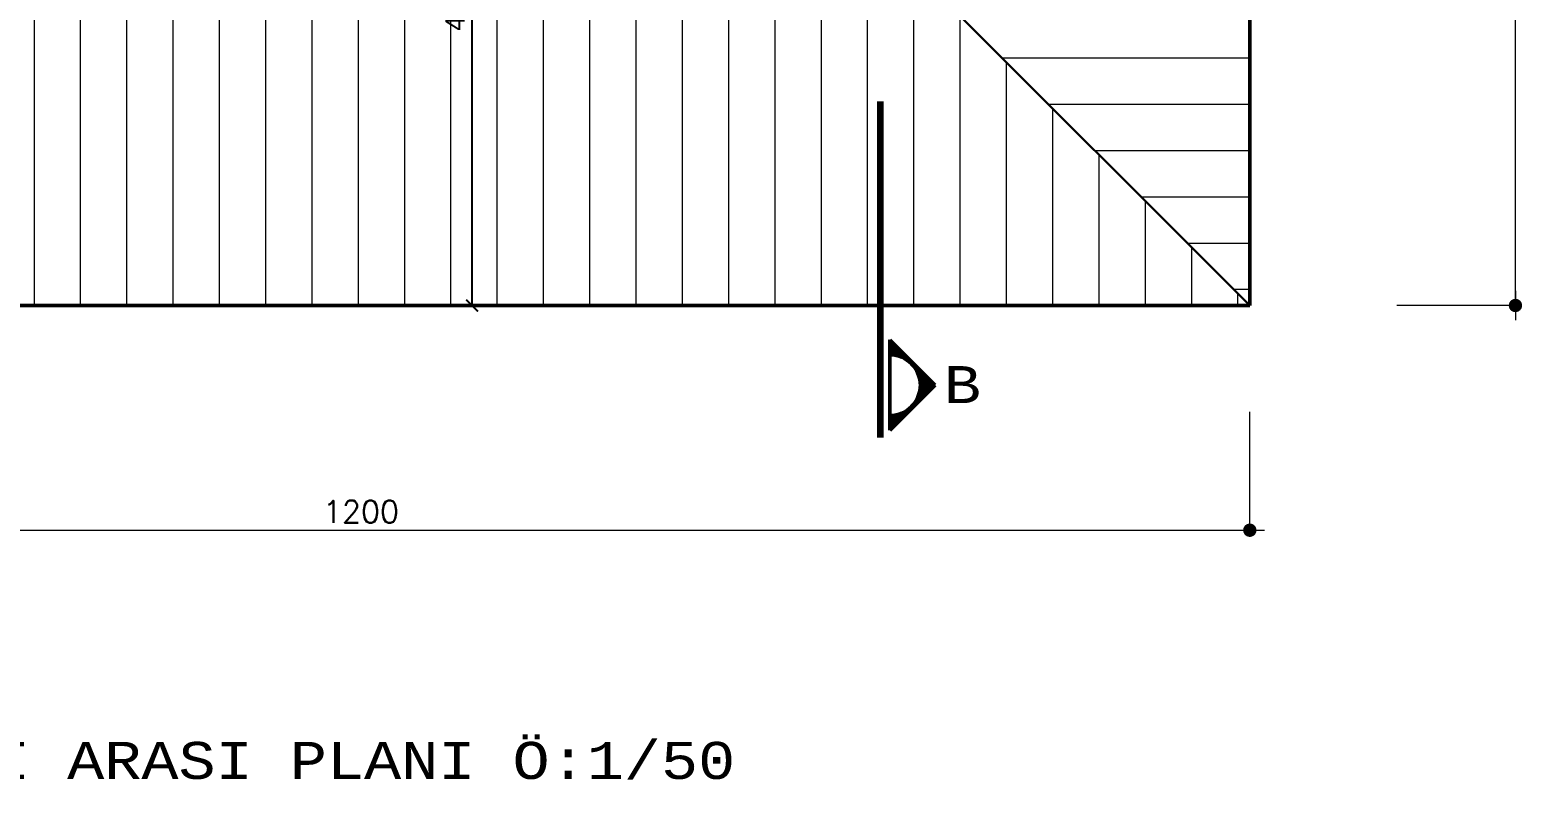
# Model space of a CAD drawing. Header units: millimetres. Extents: x 35860 to 71103, y -11298 to -8385.
# Drawn here: x 53122 to 54129, y -11151 to -10637 of the extents above; entities that cross this region are included whole.
import ezdxf

# ---------------------------------------------------------------- set-up
doc = ezdxf.new("R2010")
doc.units = ezdxf.units.MM
doc.header["$MEASUREMENT"] = 0
doc.layers.get('0').update_dxf_attribs({"lineweight": 15})
doc.layers.get('Defpoints').update_dxf_attribs({"lineweight": 20})
for name, color, linetype, lineweight in [('03_Yazı', 1, 'Continuous', 30), ('05', 4, 'Continuous', 50), ('Aks&Tefriş', 5, 'Continuous', 20)]:
    doc.layers.add(name, color=color, linetype=linetype, lineweight=lineweight)
doc.styles.add('0', font='txt.shx')
doc.styles.add('C', font='')
doc.styles.get('C').set_extended_font_data('Courier New Tur')
doc.dimstyles.new('_VI80I', dxfattribs={"dimtxt": 15, "dimasz": 1, "dimexe": 0, "dimexo": 100, "dimgap": 5, "dimtad": 1, "dimdec": 0, "dimlfac": -1, "dimzin": 12, "dimdsep": 46, "dimtxsty": '0', "dimblk1": 'DOT80_2', "dimblk2": 'DOT80_1', "dimsah": 1, "dimcen": 2.5, "dimse1": 1, "dimse2": 1, "dimclrd": 256, "dimclrt": 1, "dimadec": 8, "dimazin": 0, "dimtfac": 1, "dimtdec": 0, "dimtmove": 0, "dimatfit": 0, "dimldrblk": 'DOT', "dimfxl": 1, "dimtolj": 1, "dimtzin": 0, "dimlwd": -1, "dimarcsym": 0})
doc.dimstyles.new('STANDART', dxfattribs={"dimtxt": 13, "dimasz": 8, "dimexe": 1.25, "dimexo": 0.625, "dimgap": 5, "dimtad": 1, "dimdec": 0, "dimrnd": 5, "dimzin": 1, "dimdsep": 46, "dimtxsty": 'Standard', "dimblk1": 'ARCHTICK', "dimblk2": 'ARCHTICK', "dimsah": 1, "dimcen": 2.5, "dimclrd": 256, "dimclre": 256, "dimclrt": 1, "dimadec": 0, "dimazin": 0, "dimtfac": 1, "dimtdec": 0, "dimtofl": 0, "dimtmove": 1, "dimatfit": 0, "dimldrblk": 'ARCHTICK', "dimfxl": 1, "dimtolj": 1, "dimtzin": 0, "dimarcsym": 0})

# ---------------------------------------------------------------- blocks, each defined once
blk = doc.blocks.new('_ARCHTICK')
at = {"color": 0, "linetype": 'ByBlock', "const_width": 0.15}
blk.add_lwpolyline([(-0.5, -0.5), (0.5, 0.5)], dxfattribs=at)
blk = doc.blocks.new('*D52')
at = {"layer": '05', "lineweight": -2, "transparency": 16777216}
for p, q in [((53544.9, -10423.4), (53419.3, -10423.4)), ((53420.5, -10823.4), (53420.5, -10423.4))]:
    blk.add_line(p, q, dxfattribs=at)
at = {"layer": 'Defpoints', "color": 0, "transparency": 16777216}
for p in [(53420.5, -10423.4), (53545.5, -10423.4), (53945.5, -10823.4)]:
    blk.add_point(p, dxfattribs=at)
at = {"layer": '05', "lineweight": -2, "transparency": 16777216, "xscale": 8, "yscale": 8, "zscale": 8}
for p, rotation in [((53420.5, -10423.4), 90), ((53420.5, -10823.4), 270)]:
    blk.add_blockref('_ARCHTICK', p, dxfattribs=dict(at, rotation=rotation))
at = {"layer": '05', "color": 1, "transparency": 16777216, "insert": (53409, -10623.4), "char_height": 13, "attachment_point": 5, "rotation": 90}
blk.add_mtext('\\A1;400', dxfattribs=at)
blk = doc.blocks.new('DOT')
at = {"color": 0}
blk.add_line((-10, 0), (10, 0), dxfattribs=at)
at = {"color": 0, "const_width": 4.5}
blk.add_lwpolyline([(-2.25, 0, 1), (2.25, 0, 1)], format="xyb", close=True, dxfattribs=at)
blk = doc.blocks.new('DOT80_2')
at = {"color": 0}
blk.add_line((0, 0), (0, -80), dxfattribs=at)
blk.add_blockref('DOT', (0, 0))
blk = doc.blocks.new('DOT80_1')
at = {"color": 0}
blk.add_line((0, 0), (0, 80), dxfattribs=at)
blk.add_blockref('DOT', (0, 0))
blk = doc.blocks.new('*D358')
at = {"layer": 'Aks&Tefriş', "transparency": 16777216}
blk.add_line((52746.5, -10975.1), (53944.5, -10975.1), dxfattribs=at)
at = {"layer": 'Defpoints', "color": 0, "transparency": 16777216}
for p in [(52745.5, -10823.4), (53945.5, -10823.4), (53945.5, -10975.1)]:
    blk.add_point(p, dxfattribs=at)
at = {"layer": 'Aks&Tefriş', "transparency": 16777216, "rotation": 180}
blk.add_blockref('DOT80_2', (52745.5, -10975.1), dxfattribs=at)
at = {"layer": 'Aks&Tefriş', "transparency": 16777216}
blk.add_blockref('DOT80_1', (53945.5, -10975.1), dxfattribs=at)
at = {"layer": 'Aks&Tefriş', "color": 1, "transparency": 16777216, "insert": (53345.5, -10962.6), "char_height": 15, "attachment_point": 5, "style": '0'}
blk.add_mtext('\\A1;1200', dxfattribs=at)

msp = doc.modelspace()

# ---------------------------------------------------------------- hatches: boundary and pattern name
h = msp.add_hatch()
h.set_pattern_fill('LINE', color=256, scale=250, style=0)
h.paths.add_polyline_path([(53945.5, -9181.1), (53545.5, -9559.6), (53545.5, -9858.4), (53600.5, -9858.4), (53600.5, -10138.4), (53545.5, -10138.4), (53545.5, -10423.4), (53945.5, -10823.4)])
h.paths.add_polyline_path([(53603.1, -9939.7), (53627, -9939.7), (53627, -9959.2), (53603.1, -9959.2)], flags=24)
h.paths.add_polyline_path([(53752.5, -9939.7), (53793.6, -9939.7), (53793.6, -9959.2), (53752.5, -9959.2)], flags=24)
h.paths.add_polyline_path([(53544.4, -10326.4), (53568.2, -10326.4), (53568.2, -10345.9), (53544.4, -10345.9)], flags=9)
h.paths.add_polyline_path([(53600.7, -9727.4), (53600.7, -9690.6), (53620.2, -9690.6), (53620.2, -9727.4)], flags=24)
h = msp.add_hatch()
h.set_pattern_fill('LINE', color=256, scale=250, angle=90, style=0)
h.paths.add_polyline_path([(53545.5, -10423.4), (53509.9, -10423.4), (53509.9, -10428.4), (53399.9, -10428.4), (53399.9, -10423.4), (53145.5, -10423.4), (52745.5, -10823.4), (53945.5, -10823.4)])
h.paths.add_polyline_path([(53320.5, -10573.4), (53320.5, -10542.9), (53319.9, -10542.9), (53319.9, -10543), (53319.9, -10542.9), (53320.5, -10542.9), (53320.5, -10496.7), (53336.9, -10496.7), (53336.9, -10512.1), (53335.5, -10512.1), (53335.5, -10527.1), (53335.5, -10542.5), (53335.5, -10558), (53335.5, -10573.4)], flags=16)
h.paths.add_polyline_path([(53321, -10565.8, -1), (53334.8, -10565.8, -1)], flags=0)
h.paths.add_polyline_path([(53324.6, -10558.4), (53326.9, -10558.4), (53326.9, -10562.6)], flags=0)
h.paths.add_polyline_path([(53321, -10550.4, -1), (53334.8, -10550.4, -1)], flags=0)
h.paths.add_polyline_path([(53321, -10535, -1), (53334.8, -10535, -1)], flags=0)
h.paths.add_polyline_path([(53321, -10519.5, -1), (53334.8, -10519.5, -1)], flags=0)
h.paths.add_polyline_path([(53334.8, -10504.1, -1), (53321, -10504.1, -1)], flags=0)
h.paths.add_polyline_path([(53399.3, -10641.8), (53399.3, -10605), (53418.8, -10605), (53418.8, -10641.8)], flags=24)
h.paths.add_polyline_path([(53327.1, -10465.6), (53364, -10465.6), (53364, -10485.1), (53327.1, -10485.1)], flags=24)

# ---------------------------------------------------------------- linework, layer by layer
at = {"layer": '03_Yazı'}
msp.add_line((53945.5, -10823.4), (53545.5, -10423.4), dxfattribs=at)
at = {"layer": '05'}
for p, q in [((53945.5, -10823.4), (53945.5, -9181.1)), ((52745.5, -10823.4), (53945.5, -10823.4)), ((53702.6, -10846.9), (53702.6, -10907.5)), ((53732.9, -10877.2), (53702.6, -10846.9)), ((53702.6, -10846.9), (53702.6, -10907.5)), ((53732.9, -10877.2), (53702.6, -10846.9)), ((53702.6, -10846.9), (53702.6, -10907.5)), ((53732.9, -10877.2), (53702.6, -10846.9)), ((53702.6, -10847.3), (53702.8, -10847.1)), ((53702.6, -10847.3), (53702.8, -10847.1)), ((53702.6, -10847.3), (53702.8, -10847.1)), ((53702.6, -10847.9), (53703.1, -10847.4)), ((53702.6, -10847.9), (53703.1, -10847.4)), ((53702.6, -10847.9), (53703.1, -10847.4)), ((53702.6, -10848.5), (53703.4, -10847.7)), ((53702.6, -10848.5), (53703.4, -10847.7)), ((53702.6, -10848.5), (53703.4, -10847.7)), ((53702.6, -10849.1), (53703.7, -10848)), ((53702.6, -10849.1), (53703.7, -10848)), ((53702.6, -10849.1), (53703.7, -10848)), ((53702.6, -10849.7), (53704, -10848.3)), ((53702.6, -10849.7), (53704, -10848.3)), ((53702.6, -10849.7), (53704, -10848.3)), ((53702.6, -10850.3), (53704.3, -10848.6)), ((53702.6, -10850.3), (53704.3, -10848.6)), ((53702.6, -10850.3), (53704.3, -10848.6)), ((53702.6, -10850.9), (53704.6, -10848.9)), ((53702.6, -10850.9), (53704.6, -10848.9)), ((53702.6, -10850.9), (53704.6, -10848.9)), ((53702.6, -10851.5), (53704.9, -10849.2)), ((53702.6, -10851.5), (53704.9, -10849.2)), ((53702.6, -10851.5), (53704.9, -10849.2)), ((53702.6, -10852.1), (53705.2, -10849.5)), ((53702.6, -10852.1), (53705.2, -10849.5)), ((53702.6, -10852.1), (53705.2, -10849.5)), ((53702.6, -10852.7), (53705.5, -10849.8)), ((53702.6, -10852.7), (53705.5, -10849.8)), ((53702.6, -10852.7), (53705.5, -10849.8)), ((53702.6, -10853.3), (53705.8, -10850.1)), ((53702.6, -10853.3), (53705.8, -10850.1)), ((53702.6, -10853.3), (53705.8, -10850.1)), ((53702.6, -10853.9), (53706.1, -10850.4)), ((53702.6, -10853.9), (53706.1, -10850.4)), ((53702.6, -10853.9), (53706.1, -10850.4)), ((53702.6, -10854.6), (53706.4, -10850.7)), ((53702.6, -10854.6), (53706.4, -10850.7)), ((53702.6, -10854.6), (53706.4, -10850.7)), ((53702.6, -10855.2), (53706.7, -10851)), ((53702.6, -10855.2), (53706.7, -10851)), ((53702.6, -10855.2), (53706.7, -10851)), ((53702.6, -10855.8), (53707, -10851.3)), ((53702.6, -10855.8), (53707, -10851.3)), ((53702.6, -10855.8), (53707, -10851.3)), ((53702.6, -10856.4), (53707.3, -10851.6)), ((53702.6, -10856.4), (53707.3, -10851.6)), ((53702.6, -10856.4), (53707.3, -10851.6)), ((53702.9, -10856.7), (53707.6, -10851.9)), ((53702.9, -10856.7), (53707.6, -10851.9)), ((53702.9, -10856.7), (53707.6, -10851.9)), ((53703.5, -10856.7), (53707.9, -10852.2)), ((53703.5, -10856.7), (53707.9, -10852.2)), ((53703.5, -10856.7), (53707.9, -10852.2)), ((53704.1, -10856.7), (53708.2, -10852.5)), ((53704.1, -10856.7), (53708.2, -10852.5)), ((53704.1, -10856.7), (53708.2, -10852.5)), ((53704.6, -10856.8), (53708.6, -10852.8)), ((53704.6, -10856.8), (53708.6, -10852.8)), ((53704.6, -10856.8), (53708.6, -10852.8)), ((53705.2, -10856.8), (53708.9, -10853.1)), ((53705.2, -10856.8), (53708.9, -10853.1)), ((53705.2, -10856.8), (53708.9, -10853.1)), ((53705.7, -10856.9), (53709.2, -10853.4)), ((53705.7, -10856.9), (53709.2, -10853.4)), ((53705.7, -10856.9), (53709.2, -10853.4)), ((53706.2, -10857), (53709.5, -10853.7)), ((53706.2, -10857), (53709.5, -10853.7)), ((53706.2, -10857), (53709.5, -10853.7)), ((53706.7, -10857.1), (53709.8, -10854)), ((53706.7, -10857.1), (53709.8, -10854)), ((53706.7, -10857.1), (53709.8, -10854)), ((53707.2, -10857.2), (53710.1, -10854.3)), ((53707.2, -10857.2), (53710.1, -10854.3)), ((53707.2, -10857.2), (53710.1, -10854.3)), ((53707.7, -10857.3), (53710.4, -10854.6)), ((53707.7, -10857.3), (53710.4, -10854.6)), ((53707.7, -10857.3), (53710.4, -10854.6)), ((53708.2, -10857.4), (53710.7, -10854.9)), ((53708.2, -10857.4), (53710.7, -10854.9)), ((53708.2, -10857.4), (53710.7, -10854.9)), ((53708.6, -10857.6), (53711, -10855.2)), ((53708.6, -10857.6), (53711, -10855.2)), ((53708.6, -10857.6), (53711, -10855.2)), ((53709.1, -10857.7), (53711.3, -10855.5)), ((53709.1, -10857.7), (53711.3, -10855.5)), ((53709.1, -10857.7), (53711.3, -10855.5)), ((53709.5, -10857.9), (53711.6, -10855.8)), ((53709.5, -10857.9), (53711.6, -10855.8)), ((53709.5, -10857.9), (53711.6, -10855.8)), ((53710, -10858), (53711.9, -10856.1)), ((53710, -10858), (53711.9, -10856.1)), ((53710, -10858), (53711.9, -10856.1)), ((53710.4, -10858.2), (53712.2, -10856.5)), ((53710.4, -10858.2), (53712.2, -10856.5)), ((53710.4, -10858.2), (53712.2, -10856.5)), ((53710.8, -10858.4), (53712.5, -10856.8)), ((53710.8, -10858.4), (53712.5, -10856.8)), ((53710.8, -10858.4), (53712.5, -10856.8)), ((53711.3, -10858.6), (53712.8, -10857.1)), ((53711.3, -10858.6), (53712.8, -10857.1)), ((53711.3, -10858.6), (53712.8, -10857.1)), ((53711.7, -10858.8), (53713.1, -10857.4)), ((53711.7, -10858.8), (53713.1, -10857.4)), ((53711.7, -10858.8), (53713.1, -10857.4)), ((53712.1, -10859), (53713.4, -10857.7)), ((53712.1, -10859), (53713.4, -10857.7)), ((53712.1, -10859), (53713.4, -10857.7)), ((53712.5, -10859.2), (53713.7, -10858)), ((53712.5, -10859.2), (53713.7, -10858)), ((53712.5, -10859.2), (53713.7, -10858)), ((53712.9, -10859.4), (53714, -10858.3)), ((53712.9, -10859.4), (53714, -10858.3)), ((53712.9, -10859.4), (53714, -10858.3)), ((53713.2, -10859.6), (53714.3, -10858.6)), ((53713.2, -10859.6), (53714.3, -10858.6)), ((53713.2, -10859.6), (53714.3, -10858.6)), ((53713.6, -10859.9), (53714.6, -10858.9)), ((53713.6, -10859.9), (53714.6, -10858.9)), ((53713.6, -10859.9), (53714.6, -10858.9)), ((53714, -10860.1), (53714.9, -10859.2)), ((53714, -10860.1), (53714.9, -10859.2)), ((53714, -10860.1), (53714.9, -10859.2)), ((53714.3, -10860.4), (53715.2, -10859.5)), ((53714.3, -10860.4), (53715.2, -10859.5)), ((53714.3, -10860.4), (53715.2, -10859.5)), ((53714.7, -10860.6), (53715.5, -10859.8)), ((53714.7, -10860.6), (53715.5, -10859.8)), ((53714.7, -10860.6), (53715.5, -10859.8)), ((53715, -10860.9), (53715.8, -10860.1)), ((53715, -10860.9), (53715.8, -10860.1)), ((53715, -10860.9), (53715.8, -10860.1)), ((53715.4, -10861.1), (53716.1, -10860.4)), ((53715.4, -10861.1), (53716.1, -10860.4)), ((53715.4, -10861.1), (53716.1, -10860.4)), ((53715.7, -10861.4), (53716.4, -10860.7)), ((53715.7, -10861.4), (53716.4, -10860.7)), ((53715.7, -10861.4), (53716.4, -10860.7)), ((53716, -10861.7), (53716.7, -10861)), ((53716, -10861.7), (53716.7, -10861)), ((53716, -10861.7), (53716.7, -10861)), ((53716.4, -10862), (53717, -10861.3)), ((53716.4, -10862), (53717, -10861.3)), ((53716.4, -10862), (53717, -10861.3)), ((53716.7, -10862.3), (53717.3, -10861.6)), ((53716.7, -10862.3), (53717.3, -10861.6)), ((53716.7, -10862.3), (53717.3, -10861.6)), ((53717, -10862.5), (53717.6, -10861.9)), ((53717, -10862.5), (53717.6, -10861.9)), ((53717, -10862.5), (53717.6, -10861.9)), ((53717.3, -10862.9), (53717.9, -10862.2)), ((53717.3, -10862.9), (53717.9, -10862.2)), ((53717.3, -10862.9), (53717.9, -10862.2)), ((53717.6, -10863.2), (53718.2, -10862.5)), ((53717.6, -10863.2), (53718.2, -10862.5)), ((53717.6, -10863.2), (53718.2, -10862.5)), ((53717.9, -10863.5), (53718.5, -10862.8)), ((53717.9, -10863.5), (53718.5, -10862.8)), ((53717.9, -10863.5), (53718.5, -10862.8)), ((53718.1, -10863.8), (53718.8, -10863.1)), ((53718.1, -10863.8), (53718.8, -10863.1)), ((53718.1, -10863.8), (53718.8, -10863.1)), ((53718.4, -10864.1), (53719.1, -10863.4)), ((53718.4, -10864.1), (53719.1, -10863.4)), ((53718.4, -10864.1), (53719.1, -10863.4)), ((53718.7, -10864.5), (53719.4, -10863.7)), ((53718.7, -10864.5), (53719.4, -10863.7)), ((53718.7, -10864.5), (53719.4, -10863.7)), ((53719, -10864.8), (53719.7, -10864)), ((53719, -10864.8), (53719.7, -10864)), ((53719, -10864.8), (53719.7, -10864)), ((53719.2, -10865.2), (53720, -10864.3)), ((53719.2, -10865.2), (53720, -10864.3)), ((53719.2, -10865.2), (53720, -10864.3)), ((53719.5, -10865.5), (53720.4, -10864.6)), ((53719.5, -10865.5), (53720.4, -10864.6)), ((53719.5, -10865.5), (53720.4, -10864.6)), ((53719.7, -10865.9), (53720.7, -10864.9)), ((53719.7, -10865.9), (53720.7, -10864.9)), ((53719.7, -10865.9), (53720.7, -10864.9)), ((53719.9, -10866.2), (53721, -10865.2)), ((53719.9, -10866.2), (53721, -10865.2)), ((53719.9, -10866.2), (53721, -10865.2)), ((53720.2, -10866.6), (53721.3, -10865.5)), ((53720.2, -10866.6), (53721.3, -10865.5)), ((53720.2, -10866.6), (53721.3, -10865.5)), ((53720.4, -10867), (53721.6, -10865.8)), ((53720.4, -10867), (53721.6, -10865.8)), ((53720.4, -10867), (53721.6, -10865.8)), ((53720.6, -10867.4), (53721.9, -10866.1)), ((53720.6, -10867.4), (53721.9, -10866.1)), ((53720.6, -10867.4), (53721.9, -10866.1)), ((53720.8, -10867.8), (53722.2, -10866.4)), ((53720.8, -10867.8), (53722.2, -10866.4)), ((53720.8, -10867.8), (53722.2, -10866.4)), ((53721, -10868.2), (53722.5, -10866.7)), ((53721, -10868.2), (53722.5, -10866.7)), ((53721, -10868.2), (53722.5, -10866.7)), ((53721.2, -10868.6), (53722.8, -10867)), ((53721.2, -10868.6), (53722.8, -10867)), ((53721.2, -10868.6), (53722.8, -10867)), ((53721.4, -10869), (53723.1, -10867.3)), ((53721.4, -10869), (53723.1, -10867.3)), ((53721.4, -10869), (53723.1, -10867.3)), ((53721.6, -10869.4), (53723.4, -10867.6)), ((53721.6, -10869.4), (53723.4, -10867.6)), ((53721.6, -10869.4), (53723.4, -10867.6)), ((53721.8, -10869.9), (53723.7, -10867.9)), ((53721.8, -10869.9), (53723.7, -10867.9)), ((53721.8, -10869.9), (53723.7, -10867.9)), ((53721.9, -10870.3), (53724, -10868.3)), ((53721.9, -10870.3), (53724, -10868.3)), ((53721.9, -10870.3), (53724, -10868.3)), ((53722.1, -10870.8), (53724.3, -10868.6)), ((53722.1, -10870.8), (53724.3, -10868.6)), ((53722.1, -10870.8), (53724.3, -10868.6)), ((53722.2, -10871.2), (53724.6, -10868.9)), ((53722.2, -10871.2), (53724.6, -10868.9)), ((53722.2, -10871.2), (53724.6, -10868.9)), ((53722.4, -10871.7), (53724.9, -10869.2)), ((53722.4, -10871.7), (53724.9, -10869.2)), ((53722.4, -10871.7), (53724.9, -10869.2)), ((53702.6, -10906.6), (53732.5, -10876.7)), ((53702.6, -10906.6), (53732.5, -10876.7)), ((53702.6, -10906.6), (53732.5, -10876.7)), ((53702.6, -10907.2), (53732.8, -10877)), ((53702.6, -10907.2), (53732.8, -10877)), ((53702.6, -10907.2), (53732.8, -10877)), ((53702.6, -10907.5), (53732.9, -10877.2)), ((53702.6, -10907.5), (53732.9, -10877.2)), ((53702.6, -10907.5), (53732.9, -10877.2)), ((53718.9, -10889.7), (53732.1, -10876.4)), ((53718.9, -10889.7), (53732.1, -10876.4)), ((53718.9, -10889.7), (53732.1, -10876.4)), ((53720.2, -10887.8), (53731.8, -10876.1)), ((53720.2, -10887.8), (53731.8, -10876.1)), ((53720.2, -10887.8), (53731.8, -10876.1)), ((53720.9, -10886.4), (53731.5, -10875.8)), ((53720.9, -10886.4), (53731.5, -10875.8)), ((53720.9, -10886.4), (53731.5, -10875.8)), ((53721.5, -10885.3), (53731.2, -10875.5)), ((53721.5, -10885.3), (53731.2, -10875.5)), ((53721.5, -10885.3), (53731.2, -10875.5)), ((53721.9, -10884.3), (53730.9, -10875.2)), ((53721.9, -10884.3), (53730.9, -10875.2)), ((53721.9, -10884.3), (53730.9, -10875.2)), ((53722.2, -10883.4), (53730.6, -10874.9)), ((53722.2, -10883.4), (53730.6, -10874.9)), ((53722.2, -10883.4), (53730.6, -10874.9)), ((53722.4, -10882.5), (53730.3, -10874.6)), ((53722.4, -10882.5), (53730.3, -10874.6)), ((53722.4, -10882.5), (53730.3, -10874.6)), ((53722.5, -10872.2), (53725.2, -10869.5)), ((53722.5, -10872.2), (53725.2, -10869.5)), ((53722.5, -10872.2), (53725.2, -10869.5)), ((53722.6, -10872.6), (53725.5, -10869.8)), ((53722.6, -10872.6), (53725.5, -10869.8)), ((53722.6, -10872.6), (53725.5, -10869.8)), ((53722.6, -10881.7), (53730, -10874.3)), ((53722.6, -10881.7), (53730, -10874.3)), ((53722.6, -10881.7), (53730, -10874.3)), ((53722.7, -10873.1), (53725.8, -10870.1)), ((53722.7, -10873.1), (53725.8, -10870.1)), ((53722.7, -10873.1), (53725.8, -10870.1)), ((53722.8, -10873.7), (53726.1, -10870.4)), ((53722.8, -10873.7), (53726.1, -10870.4)), ((53722.8, -10873.7), (53726.1, -10870.4)), ((53722.8, -10881), (53729.7, -10874)), ((53722.8, -10881), (53729.7, -10874)), ((53722.8, -10881), (53729.7, -10874)), ((53722.9, -10874.2), (53726.4, -10870.7)), ((53722.9, -10874.2), (53726.4, -10870.7)), ((53722.9, -10874.2), (53726.4, -10870.7)), ((53722.9, -10880.2), (53729.4, -10873.7)), ((53722.9, -10880.2), (53729.4, -10873.7)), ((53722.9, -10880.2), (53729.4, -10873.7)), ((53723, -10874.7), (53726.7, -10871)), ((53723, -10874.7), (53726.7, -10871)), ((53723, -10874.7), (53726.7, -10871)), ((53723, -10875.3), (53727, -10871.3)), ((53723, -10875.3), (53727, -10871.3)), ((53723, -10875.3), (53727, -10871.3)), ((53723, -10879.5), (53729.1, -10873.4)), ((53723, -10879.5), (53729.1, -10873.4)), ((53723, -10879.5), (53729.1, -10873.4)), ((53723.1, -10875.8), (53727.3, -10871.6)), ((53723.1, -10875.8), (53727.3, -10871.6)), ((53723.1, -10875.8), (53727.3, -10871.6)), ((53723.1, -10876.4), (53727.6, -10871.9)), ((53723.1, -10876.4), (53727.6, -10871.9)), ((53723.1, -10876.4), (53727.6, -10871.9)), ((53723.1, -10877), (53727.9, -10872.2)), ((53723.1, -10877), (53727.9, -10872.2)), ((53723.1, -10877), (53727.9, -10872.2)), ((53723.1, -10877.6), (53728.2, -10872.5)), ((53723.1, -10877.6), (53728.2, -10872.5)), ((53723.1, -10877.6), (53728.2, -10872.5)), ((53723.1, -10878.2), (53728.5, -10872.8)), ((53723.1, -10878.2), (53728.5, -10872.8)), ((53723.1, -10878.2), (53728.5, -10872.8)), ((53723.1, -10878.9), (53728.8, -10873.1)), ((53723.1, -10878.9), (53728.8, -10873.1)), ((53723.1, -10878.9), (53728.8, -10873.1)), ((53702.6, -10906), (53715.1, -10893.5)), ((53702.6, -10906), (53715.1, -10893.5)), ((53702.6, -10906), (53715.1, -10893.5)), ((53702.6, -10905.4), (53713.2, -10894.8)), ((53702.6, -10905.4), (53713.2, -10894.8)), ((53702.6, -10905.4), (53713.2, -10894.8)), ((53702.6, -10904.8), (53711.8, -10895.5)), ((53702.6, -10904.8), (53711.8, -10895.5)), ((53702.6, -10904.8), (53711.8, -10895.5)), ((53702.6, -10904.2), (53710.7, -10896.1)), ((53702.6, -10904.2), (53710.7, -10896.1)), ((53702.6, -10904.2), (53710.7, -10896.1)), ((53702.6, -10903.6), (53709.7, -10896.5)), ((53702.6, -10903.6), (53709.7, -10896.5)), ((53702.6, -10903.6), (53709.7, -10896.5)), ((53702.6, -10903), (53708.8, -10896.8)), ((53702.6, -10903), (53708.8, -10896.8)), ((53702.6, -10903), (53708.8, -10896.8)), ((53702.6, -10902.4), (53707.9, -10897)), ((53702.6, -10902.4), (53707.9, -10897)), ((53702.6, -10902.4), (53707.9, -10897)), ((53702.6, -10901.8), (53707.1, -10897.2)), ((53702.6, -10901.8), (53707.1, -10897.2)), ((53702.6, -10901.8), (53707.1, -10897.2)), ((53702.6, -10901.1), (53706.3, -10897.4)), ((53702.6, -10901.1), (53706.3, -10897.4)), ((53702.6, -10901.1), (53706.3, -10897.4)), ((53702.6, -10900.5), (53705.6, -10897.5)), ((53702.6, -10900.5), (53705.6, -10897.5)), ((53702.6, -10900.5), (53705.6, -10897.5)), ((53702.6, -10899.9), (53704.9, -10897.6)), ((53702.6, -10899.9), (53704.9, -10897.6)), ((53702.6, -10899.9), (53704.9, -10897.6)), ((53702.6, -10899.3), (53704.2, -10897.7)), ((53702.6, -10898.7), (53703.6, -10897.7)), ((53702.6, -10898.1), (53703, -10897.7)), ((53702.6, -10899.3), (53704.2, -10897.7)), ((53702.6, -10898.7), (53703.6, -10897.7)), ((53702.6, -10898.1), (53703, -10897.7)), ((53702.6, -10899.3), (53704.2, -10897.7)), ((53702.6, -10898.7), (53703.6, -10897.7)), ((53702.6, -10898.1), (53703, -10897.7))]:
    msp.add_line(p, q, dxfattribs=at)
at = {"layer": '05', "ltscale": 3}
for p, q in [((53695.1, -10912.5), (53695.1, -10685.8)), ((53695.1, -10912.5), (53695.1, -10685.8)), ((53695.1, -10912.5), (53695.1, -10685.8)), ((53696.1, -10912.5), (53696.1, -10685.8)), ((53696.1, -10912.5), (53696.1, -10685.8)), ((53696.1, -10912.5), (53696.1, -10685.8)), ((53697.1, -10912.5), (53697.1, -10685.8)), ((53697.1, -10912.5), (53697.1, -10685.8)), ((53697.1, -10912.5), (53697.1, -10685.8))]:
    msp.add_line(p, q, dxfattribs=at)
at = {"layer": '05'}
msp.add_arc((53702.6, -10877.2), 20.5, 270, 90, dxfattribs=at)
msp.add_arc((53702.6, -10877.2), 20.5, 270, 90, dxfattribs=at)
msp.add_arc((53702.6, -10877.2), 20.5, 270, 90, dxfattribs=at)

# ---------------------------------------------------------------- texts
at = {"layer": '03_Yazı', "style": 'C'}
for s, p in [('B', (53739, -10889.3)), ('ÇATI ARASI PLANI Ö:1/50', (53021.9, -11143))]:
    msp.add_text(s, height=25, dxfattribs=at).set_placement(p)

# ---------------------------------------------------------------- dimensions: what is measured, and where the dimension line sits
at = {"layer": '05'}
dim = msp.add_linear_dim(base=(53420.5, -10423.4), p1=(53945.5, -10823.4), p2=(53545.5, -10423.4), angle=90, dimstyle='STANDART', override={"dimse1": 1}, dxfattribs=at)
dim.commit()
dim.dimension.update_dxf_attribs({"geometry": '*D52', "text_midpoint": (53409, -10623.4)})
at = {"layer": 'Aks&Tefriş'}
msp.add_linear_dim(base=(54124.8, -9181.1), p1=(53945.5, -10823.4), p2=(53945.5, -9181.1), angle=90, text='1650', dimstyle='_VI80I', dxfattribs=at).render()
dim = msp.add_linear_dim(base=(53945.5, -10975.1), p1=(52745.5, -10823.4), p2=(53945.5, -10823.4), dimstyle='_VI80I', dxfattribs=at)
dim.commit()
dim.dimension.update_dxf_attribs({"geometry": '*D358', "text_midpoint": (53345.5, -10962.6)})

doc.saveas('drawing.dxf')
